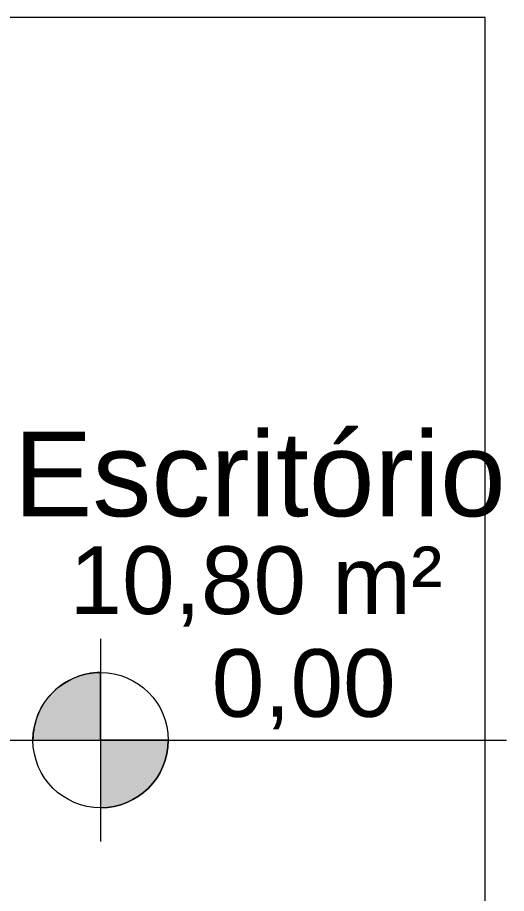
# Model space of a CAD drawing. Header units: millimetres. Extents: x -168557 to 193771, y -108373 to 197278.
# Drawn here: x 180613 to 181336, y -10528 to -9233 of the extents above; entities that cross this region are included whole.
import ezdxf

# ---------------------------------------------------------------- set-up
doc = ezdxf.new("R2010")
doc.units = ezdxf.units.MM
for name, color, linetype, lineweight in [('G-ANNO-DIMS', 111, 'Continuous', 9), ('I-FURN', 30, 'Continuous', 9), ('L-HRDS-IDEN', 13, 'Continuous', 9)]:
    doc.layers.add(name, color=color, linetype=linetype, lineweight=lineweight)
doc.styles.add('Arial_2', font='arial.ttf', dxfattribs={"height": 99.99999999999994})
doc.styles.add('Arial_3', font='arial.ttf', dxfattribs={"height": 124.9999999999999})

# ---------------------------------------------------------------- blocks, each defined once
blk = doc.blocks.new('Blks_Decor Henzel Studio_Tapete Diamond Dust - Único-3593181-TERREO')
at = {"layer": 'I-FURN', "color": 254}
for p, q in [((1000.000000000001, 750.0000000007857), (-999.9999999999987, 750.0000000007857)), ((-999.9999999999987, 750.0000000007857), (-999.9999999999987, -749.9999999992166))]:
    blk.add_line(p, q, dxfattribs=at)
blk = doc.blocks.new('Elevações de ponto - Tag de Nível em Plantas de Pisos NA-224974-TERREO')
at = {"layer": 'G-ANNO-DIMS'}
h = blk.add_hatch(color=256, dxfattribs=at)
edge = h.paths.add_edge_path()
edge.add_line((0, -2.817712545836302e-30), (-2, 6.4623480855894e-15))
edge.add_arc((7.931124651640437e-16, -5.287437154777308e-16), 1.999999999999999, 90.00000000000023, 180.0000000000002, ccw=False)
edge.add_line((3.231411362778145e-15, 2), (-3.108052552722849e-21, 0))
h = blk.add_hatch(color=256, dxfattribs=at)
edge = h.paths.add_edge_path()
edge.add_line((0, -3.813549625259149e-17), (2, 5.287437154777306e-16))
edge.add_arc((-2.645416455979195e-16, 5.287437154777308e-16), 1.999999999999999, 269.99999999999966, 359.99999999999966, ccw=False)
edge.add_line((3.575598433704941e-15, -2), (-1.697878590537877e-19, 0))
for p, q in [((0, 2.999999999999956), (0, -3.000000000000044)), ((-3.108052552560147e-21, 0), (3.231411362778145e-15, 2)), ((-3, 4.44147236132192e-29), (12, -4.846181289261232e-14)), ((-2, 6.4623480855894e-15), (0, -2.817712545836302e-30)), ((-1.697878590540652e-19, 0), (3.575598433704941e-15, -2)), ((2, 5.287437154777306e-16), (0, -3.813549625259149e-17))]:
    blk.add_line(p, q, dxfattribs=at)
blk.add_circle((-3.108052552325337e-21, 0), 2.000000000000002, dxfattribs=at)
for centre, start, end in [((7.931124651640437e-16, -5.287437154777308e-16), 89.99999999999987, 179.9999999999999), ((-2.645416455979195e-16, 5.287437154777308e-16), 269.9999999999993, 359.9999999999993)]:
    blk.add_arc(centre, 1.999999999999999, start, end, dxfattribs=at)

msp = doc.modelspace()

# ---------------------------------------------------------------- block references
at = {"layer": 'G-ANNO-DIMS', "xscale": 49.99999999999998, "yscale": 49.99999999999998, "zscale": 49.99999999999998}
msp.add_blockref('Elevações de ponto - Tag de Nível em Plantas de Pisos NA-224974-TERREO', (180736.0827179753, -10301.55943790672), dxfattribs=at)
at = {"layer": 'I-FURN', "color": 254, "rotation": 269.9999999999997}
msp.add_blockref('Blks_Decor Henzel Studio_Tapete Diamond Dust - Único-3593181-TERREO', (180554.4088154412, -10233.16456606638), dxfattribs=at)

# ---------------------------------------------------------------- texts
at = {"layer": 'G-ANNO-DIMS', "insert": (180900.3938707401, -10167.02758129279), "char_height": 99.99999999999999, "width": 325.6532333645736, "attachment_point": 1, "line_spacing_factor": 0.9417779076525878, "style": 'Arial_2'}
msp.add_mtext('0,00', dxfattribs=at)
at = {"layer": 'L-HRDS-IDEN', "attachment_point": 1}
for s, insert, char_height, width, style in [('Escritório', (180607.4133658113, -9845.521922766738), 124.9999999999999, 881.8562499999994, 'Arial_3'), ('10,80 m²', (180690.1633658113, -10015.03622684207), 99.99999999999994, 681.4343749999995, 'Arial_2')]:
    msp.add_mtext(s, dxfattribs=dict(at, insert=insert, char_height=char_height, width=width, style=style))

doc.saveas('drawing.dxf')
